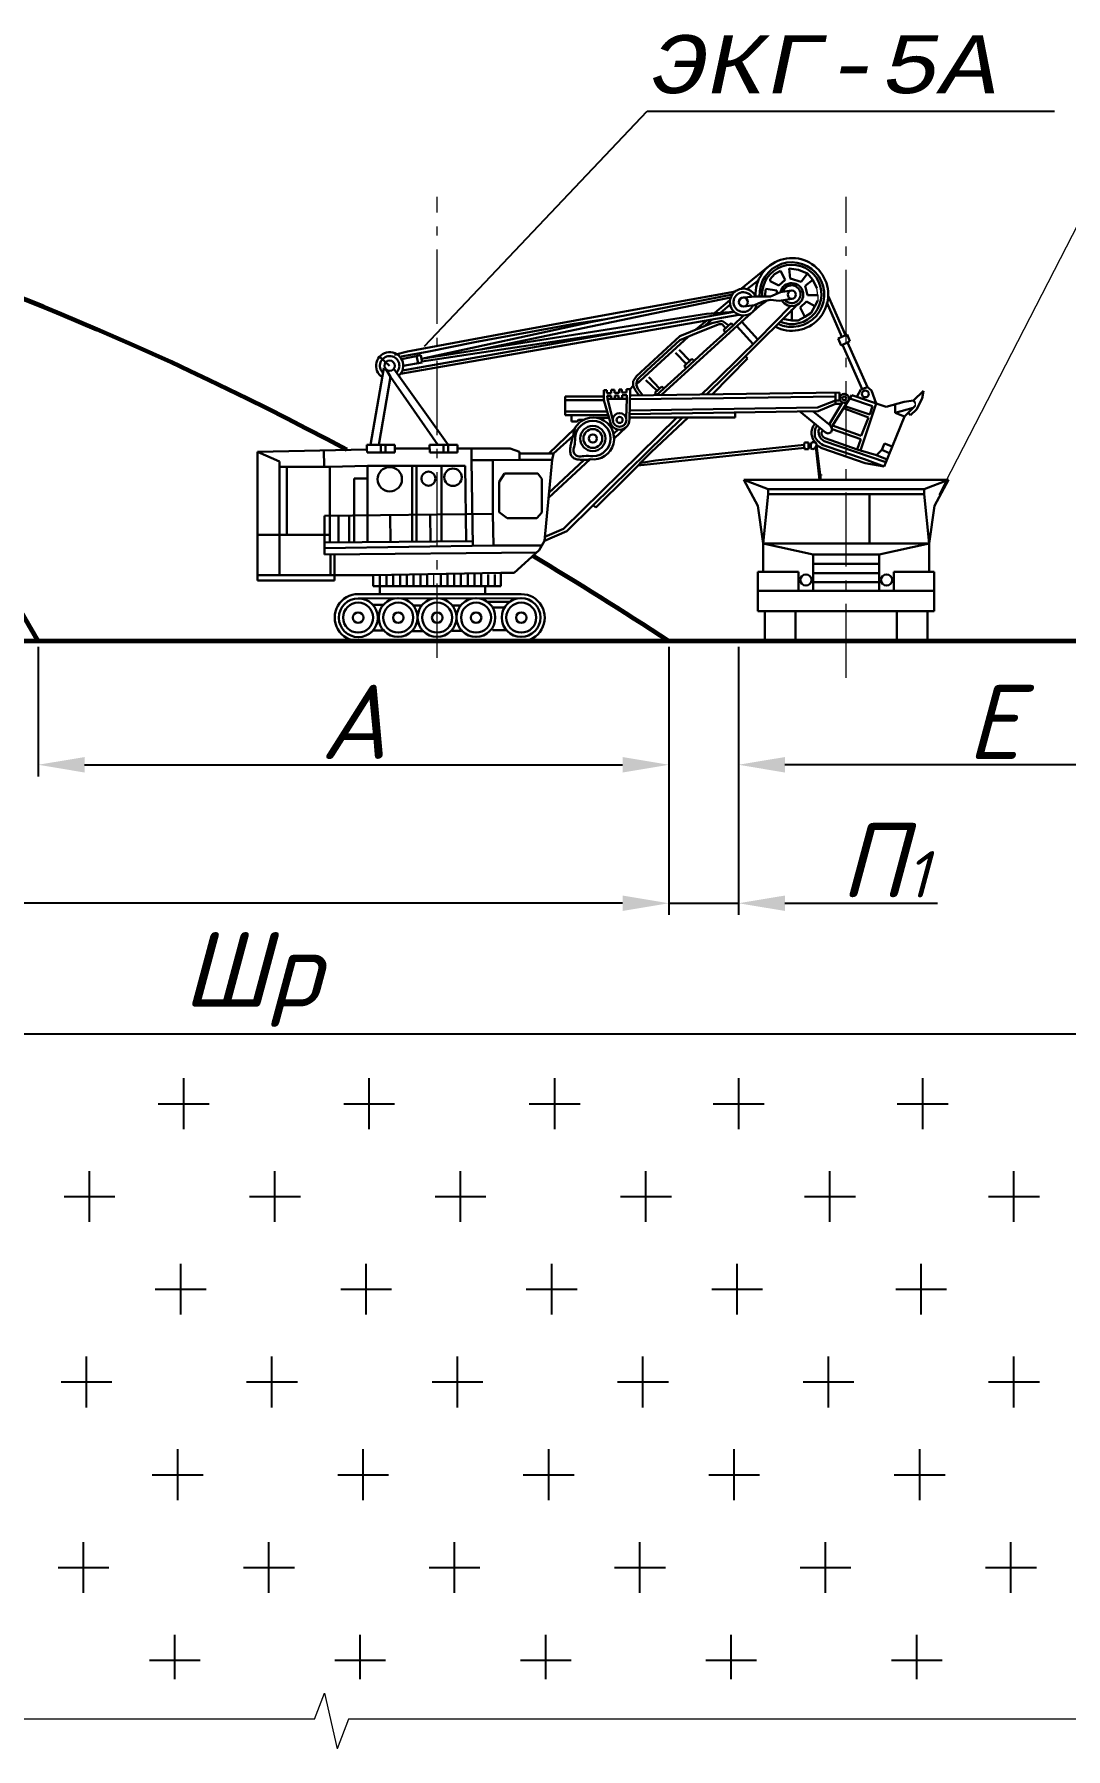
# Model space of a CAD drawing. Header units: millimetres. Extents: x 2230 to 2824, y 1428 to 2269.
# Drawn here: x 2512.2 to 2623.4, y 1959.4 to 2144.2 of the extents above; entities that cross this region are included whole.
import ezdxf

# ---------------------------------------------------------------- set-up
doc = ezdxf.new("R2010")
doc.units = ezdxf.units.MM
doc.linetypes.add('ACAD_ISO04W100', pattern=[30, 24, -3, 0, -3])
doc.linetypes.add('gost6', pattern=[12, 8, -1.5, 1, -1.5])
doc.styles.get("Standard").update_dxf_attribs({"font": 'arial.ttf'})
doc.styles.add('стиль2', font='isocteur.ttf')
doc.dimstyles.new('ISO-25', dxfattribs={"dimtxt": 2.5, "dimasz": 2.5, "dimexe": 1.25, "dimexo": 0.625, "dimtad": 1, "dimtxsty": 'Standard', "dimcen": 2.5, "dimadec": 0, "dimazin": 0, "dimtfac": 1, "dimtmove": 0, "dimatfit": 3, "dimfxl": 1, "dimarcsym": 0})

# ---------------------------------------------------------------- blocks, each defined once
blk = doc.blocks.new('*D27')
at = {"color": 0, "lineweight": -2, "transparency": 16777216}
for p, q in [((2381.53, 2078.19), (2381.53, 2049.31)), ((2580.65, 2078.19), (2580.65, 2049.31)), ((2575.65, 2050.56), (2386.53, 2050.56))]:
    blk.add_line(p, q, dxfattribs=at)
at = {"color": 0, "transparency": 16777216}
for points in [[(2386.53, 2051.39), (2386.53, 2049.73), (2381.53, 2050.56)], [(2575.65, 2051.39), (2575.65, 2049.73), (2580.65, 2050.56)]]:
    blk.add_solid(points, dxfattribs=at)
at = {"layer": 'Defpoints', "color": 0, "transparency": 16777216}
for p in [(2381.53, 2078.82), (2580.65, 2078.82), (2381.53, 2050.56)]:
    blk.add_point(p, dxfattribs=at)
at = {"color": 0, "transparency": 16777216, "insert": (2470.81, 2055.18), "char_height": 8, "attachment_point": 5}
blk.add_mtext('{\\fISOCPEUR|b0|i1|c204|p34;Б}', dxfattribs=at)
blk = doc.blocks.new('*D29')
at = {"color": 0, "lineweight": -2, "transparency": 16777216}
for p, q in [((2381.53, 2077.57), (2381.53, 2035.25)), ((2689.72, 2078.19), (2689.72, 2035.25)), ((2386.53, 2036.5), (2684.72, 2036.5))]:
    blk.add_line(p, q, dxfattribs=at)
at = {"color": 0, "transparency": 16777216}
for points in [[(2386.53, 2037.33), (2386.53, 2035.66), (2381.53, 2036.5)], [(2684.72, 2037.33), (2684.72, 2035.66), (2689.72, 2036.5)]]:
    blk.add_solid(points, dxfattribs=at)
at = {"layer": 'Defpoints', "color": 0, "transparency": 16777216}
for p in [(2381.53, 2078.19), (2689.72, 2078.82), (2689.72, 2036.5)]:
    blk.add_point(p, dxfattribs=at)
at = {"color": 0, "transparency": 16777216, "insert": (2535.63, 2042.32), "char_height": 8, "attachment_point": 5}
blk.add_mtext('{\\fISOCPEUR|b0|i1|c204|p34;Шр}', dxfattribs=at)
blk = doc.blocks.new('*D30')
at = {"color": 0, "lineweight": -2, "transparency": 16777216}
for p, q in [((2580.65, 2078.19), (2580.65, 2049.31)), ((2588.15, 2078.19), (2588.15, 2049.31)), ((2575.65, 2050.56), (2570.65, 2050.56)), ((2580.65, 2050.56), (2588.15, 2050.56)), ((2593.15, 2050.56), (2609.61, 2050.56))]:
    blk.add_line(p, q, dxfattribs=at)
at = {"color": 0, "transparency": 16777216}
for points in [[(2575.65, 2051.39), (2575.65, 2049.73), (2580.65, 2050.56)], [(2593.15, 2051.39), (2593.15, 2049.73), (2588.15, 2050.56)]]:
    blk.add_solid(points, dxfattribs=at)
at = {"layer": 'Defpoints', "color": 0, "transparency": 16777216}
for p in [(2580.65, 2078.82), (2588.15, 2078.82), (2588.15, 2050.56)]:
    blk.add_point(p, dxfattribs=at)
at = {"color": 0, "transparency": 16777216, "insert": (2603.88, 2055.18), "char_height": 8, "attachment_point": 5}
blk.add_mtext('{\\fISOCPEUR|b0|i1|c204|p34;П\\H0.625x;1}', dxfattribs=at)
blk = doc.blocks.new('*D31')
at = {"color": 0, "lineweight": -2, "transparency": 16777216}
for p, q in [((2643.15, 2078.19), (2643.15, 2064.24)), ((2588.15, 2072.49), (2588.15, 2064.24)), ((2638.15, 2065.49), (2593.15, 2065.49))]:
    blk.add_line(p, q, dxfattribs=at)
at = {"color": 0, "transparency": 16777216}
for points in [[(2593.15, 2066.32), (2593.15, 2064.65), (2588.15, 2065.49)], [(2638.15, 2066.32), (2638.15, 2064.65), (2643.15, 2065.49)]]:
    blk.add_solid(points, dxfattribs=at)
at = {"layer": 'Defpoints', "color": 0, "transparency": 16777216}
for p in [(2643.15, 2078.82), (2588.15, 2073.12), (2588.15, 2065.49)]:
    blk.add_point(p, dxfattribs=at)
at = {"color": 0, "transparency": 16777216, "insert": (2615.65, 2070.11), "char_height": 8, "attachment_point": 5}
blk.add_mtext('{\\fISOCPEUR|b0|i1|c204|p34;Е}', dxfattribs=at)
blk = doc.blocks.new('*D32')
at = {"color": 0, "lineweight": -2, "transparency": 16777216}
for p, q in [((2512.65, 2078.19), (2512.65, 2064.24)), ((2580.65, 2078.19), (2580.65, 2064.24)), ((2517.65, 2065.49), (2575.65, 2065.49))]:
    blk.add_line(p, q, dxfattribs=at)
at = {"color": 0, "transparency": 16777216}
for points in [[(2517.65, 2066.32), (2517.65, 2064.65), (2512.65, 2065.49)], [(2575.65, 2066.32), (2575.65, 2064.65), (2580.65, 2065.49)]]:
    blk.add_solid(points, dxfattribs=at)
at = {"layer": 'Defpoints', "color": 0, "transparency": 16777216}
for p in [(2512.65, 2078.82), (2580.65, 2078.82), (2580.65, 2065.49)]:
    blk.add_point(p, dxfattribs=at)
at = {"color": 0, "transparency": 16777216, "insert": (2546.65, 2070.11), "char_height": 8, "attachment_point": 5}
blk.add_mtext('{\\fISOCPEUR|b0|i1|c204|p34;А}', dxfattribs=at)

msp = doc.modelspace()

# ---------------------------------------------------------------- linework, layer by layer
at = {"color": 0, "lineweight": 20}
for p, q in [((2609.7929, 2094.6387), (2631.0236, 2135.9543)), ((2596.6968, 2116.1207), (2596.5906, 2116.872)), ((2596.6968, 2116.1207), (2596.6968, 2115.5358)), ((2607.1902, 2104.5198), (2607.1902, 2104.185)), ((2597.1628, 2096.709), (2596.9841, 2096.709)), ((2555.3035, 2084.7809), (2555.3035, 2085.9982)), ((2381.3168, 2078.8194), (2581.3168, 2078.8194)), ((2574.6332, 2078.8195), (2592.25, 2078.8195)), ((2542.4195, 1962.5853), (2543.5274, 1965.4081)), ((2543.5274, 1965.4081), (2544.8634, 1959.4178)), ((2542.4195, 1962.5853), (2308.0565, 1962.5853)), ((2546.1017, 1962.5853), (2544.8634, 1959.4178)), ((2769.1345, 1962.5853), (2546.1017, 1962.5853))]:
    msp.add_line(p, q, dxfattribs=at)
at = {"color": 0, "linetype": 'gost6', "lineweight": 20}
for p, q in [((2555.6534, 2077.0286), (2555.6534, 2126.7214)), ((2599.7544, 2074.8482), (2599.7544, 2126.7214))]:
    msp.add_line(p, q, dxfattribs=at)
at = {"color": 0, "lineweight": 60}
for p, q in [((2512.6514, 2078.8195), (2486.1124, 2124.3432)), ((2689.7247, 2078.8195), (2381.5311, 2078.8195))]:
    msp.add_line(p, q, dxfattribs=at)
at = {"color": 0, "lineweight": 30}
for p, q in [((2588.4822, 2116.8172), (2591.4185, 2119.2229)), ((2591.5679, 2117.8315), (2592.0152, 2118.3619)), ((2592.0152, 2118.3619), (2592.6597, 2118.718)), ((2592.6749, 2118.718), (2593.1905, 2117.7709)), ((2593.6128, 2118.9816), (2593.7144, 2117.8995)), ((2593.6128, 2118.9816), (2594.6049, 2118.8562)), ((2594.6049, 2118.8562), (2595.5716, 2118.43)), ((2594.9015, 2117.5316), (2595.5716, 2118.43)), ((2595.5716, 2118.43), (2596.1656, 2117.7538)), ((2572.1807, 2113.1966), (2587.5106, 2116.1665)), ((2573.482, 2113.9297), (2587.8119, 2116.5133)), ((2590.2481, 2117.6525), (2589.11, 2116.7867)), ((2590.9871, 2115.9687), (2591.0826, 2116.7897)), ((2591.0826, 2116.7897), (2592.2672, 2116.6178)), ((2591.5679, 2117.6042), (2591.5679, 2117.8315)), ((2592.4777, 2117.142), (2591.5679, 2117.6042)), ((2591.6114, 2115.9762), (2592.6571, 2116.4233)), ((2592.2672, 2116.6178), (2592.2672, 2116.236)), ((2593.1905, 2117.7709), (2592.4777, 2117.142)), ((2592.6571, 2116.4233), (2593.8355, 2116.6031)), ((2593.7144, 2117.8995), (2594.9015, 2117.5316)), ((2596.1656, 2117.7538), (2595.324, 2117.1251)), ((2595.324, 2117.1251), (2595.5773, 2116.1207)), ((2596.5906, 2116.872), (2596.1656, 2117.7538)), ((2577.0429, 2113.7411), (2587.2986, 2115.8495)), ((2585.5777, 2114.1918), (2587.2243, 2115.5707)), ((2586.1895, 2114.1918), (2587.2243, 2115.0822)), ((2588.6738, 2115.8439), (2589.9894, 2115.9762)), ((2589.8864, 2115.0407), (2588.7334, 2114.8952)), ((2590.3577, 2114.9296), (2588.8435, 2113.5562)), ((2588.8851, 2109.5332), (2594.328, 2114.9417)), ((2590.2749, 2115.2006), (2589.8864, 2115.0407)), ((2589.9894, 2115.9762), (2590.6975, 2115.9762)), ((2590.2476, 2111.328), (2593.7639, 2114.9403)), ((2590.8823, 2115.4808), (2590.2749, 2115.2006)), ((2591.2401, 2115.5381), (2590.3577, 2114.9296)), ((2590.6975, 2115.9762), (2591.6114, 2115.9762)), ((2591.5979, 2115.5955), (2590.8823, 2115.4808)), ((2592.5415, 2115.4947), (2591.5979, 2115.5955)), ((2593.9018, 2115.7296), (2592.5415, 2115.4947)), ((2593.9095, 2113.4213), (2593.9095, 2114.6143)), ((2594.7814, 2114.7641), (2595.461, 2115.4329)), ((2595.286, 2113.7661), (2594.7814, 2114.7641)), ((2595.461, 2115.4329), (2596.3774, 2114.939)), ((2595.5773, 2116.1207), (2596.6968, 2116.1207)), ((2596.3774, 2114.939), (2595.9896, 2114.2147)), ((2596.6968, 2115.5358), (2596.3774, 2114.939)), ((2597.6649, 2115.3034), (2599.285, 2111.6206)), ((2599.678, 2111.7897), (2597.8174, 2116.045)), ((2551.7122, 2107.6245), (2588.1881, 2113.9963)), ((2551.9144, 2107.9967), (2587.6965, 2114.2973)), ((2553.9587, 2109.2542), (2584.6825, 2114.0863)), ((2553.9587, 2109.2542), (2572.1807, 2113.1966)), ((2554.0092, 2108.9611), (2577.4096, 2112.4859)), ((2559.7272, 2111.0372), (2570.4377, 2113.0156)), ((2560.3541, 2110.26), (2577.0429, 2113.7411)), ((2564.6458, 2112.2974), (2573.482, 2113.9297)), ((2570.4377, 2113.0156), (2574.0634, 2113.5614)), ((2588.8435, 2113.5562), (2580.3061, 2105.7814)), ((2585.2763, 2113.081), (2581.8254, 2111.7069)), ((2583.5509, 2112.3939), (2584.7149, 2113.3896)), ((2583.6127, 2112.0146), (2586.0471, 2112.9713)), ((2584.3756, 2109.9566), (2587.5631, 2112.8594)), ((2584.421, 2112.7404), (2585.2951, 2113.4909)), ((2584.6825, 2114.0863), (2587.6965, 2114.2973)), ((2586.3845, 2113.3578), (2585.2763, 2113.081)), ((2586.0471, 2112.9713), (2586.3767, 2112.9713)), ((2586.3767, 2112.9713), (2586.754, 2112.5518)), ((2587.0957, 2112.8592), (2586.3845, 2113.3578)), ((2587.3542, 2113.0916), (2586.527, 2112.3477)), ((2587.5631, 2112.8594), (2587.3542, 2113.0916)), ((2587.5631, 2112.8594), (2588.6738, 2113.9182)), ((2589.7228, 2110.8179), (2587.961, 2112.7525)), ((2590.2476, 2111.328), (2588.5018, 2113.245)), ((2593.9095, 2113.3788), (2592.9432, 2113.5657)), ((2594.596, 2113.3788), (2593.9095, 2113.3788)), ((2595.286, 2113.7661), (2594.596, 2113.3788)), ((2595.9896, 2114.2147), (2595.286, 2113.7661)), ((2552.4667, 2110.0287), (2564.6458, 2112.2974)), ((2554.565, 2110.0132), (2559.7272, 2111.0372)), ((2581.8254, 2111.7069), (2577.1514, 2107.387)), ((2578.2654, 2108.0027), (2581.8103, 2111.2597)), ((2579.7694, 2108.9313), (2582.7115, 2111.6372)), ((2581.8103, 2111.2597), (2583.6127, 2112.0146)), ((2586.0108, 2107.2097), (2590.2476, 2111.328)), ((2586.527, 2112.3477), (2586.742, 2112.1116)), ((2599.8533, 2111.865), (2598.8919, 2111.4516)), ((2598.8919, 2111.4516), (2599.2138, 2110.703)), ((2599.2138, 2110.703), (2599.3757, 2110.7429)), ((2599.8912, 2111.025), (2599.3757, 2110.7429)), ((2599.3757, 2110.7429), (2601.4842, 2105.9828)), ((2600.1544, 2111.169), (2599.8533, 2111.865)), ((2599.8912, 2111.025), (2600.1544, 2111.169)), ((2602.0679, 2106.2027), (2599.8912, 2111.025)), ((2550.535, 2108.5051), (2549.4436, 2109.4901)), ((2551.0708, 2109.6715), (2552.4667, 2110.0287)), ((2551.7639, 2109.495), (2554.565, 2110.0132)), ((2553.8897, 2109.6551), (2551.8258, 2109.2087)), ((2552.0051, 2108.5051), (2554.0278, 2108.8533)), ((2553.6012, 2108.7799), (2553.4333, 2109.5564)), ((2554.0278, 2108.8533), (2553.8897, 2109.6551)), ((2577.1083, 2106.4945), (2579.7694, 2108.9313)), ((2581.3665, 2109.9118), (2582.5446, 2108.688)), ((2582.8988, 2109.0289), (2581.7317, 2110.2159)), ((2583.1315, 2109.2529), (2582.2997, 2108.4522)), ((2582.3819, 2108.1368), (2584.3756, 2109.9566)), ((2583.3787, 2109.0467), (2583.1315, 2109.2529)), ((2588.8851, 2109.5332), (2584.7044, 2105.4113)), ((2585.2995, 2105.4113), (2589.1307, 2109.267)), ((2589.1307, 2109.267), (2588.8851, 2109.5332)), ((2548.4635, 2099.9872), (2549.9159, 2108.2587)), ((2549.3584, 2099.9872), (2550.6146, 2107.2917)), ((2550.1759, 2108.0897), (2550.6146, 2107.2917)), ((2550.6146, 2107.2917), (2555.7266, 2099.9872)), ((2556.845, 2099.9872), (2550.985, 2108.1726)), ((2577.1514, 2107.387), (2576.7789, 2106.8384)), ((2577.1083, 2106.4945), (2577.2593, 2107.0056)), ((2577.2593, 2107.0056), (2578.2654, 2108.0027)), ((2578.1448, 2106.9581), (2579.3658, 2105.7952)), ((2578.4747, 2107.2746), (2579.6303, 2106.0435)), ((2579.309, 2105.3319), (2582.3819, 2108.1368)), ((2582.2997, 2108.4522), (2582.4941, 2108.2392)), ((2584.1701, 2105.3949), (2586.0108, 2107.2097)), ((2569.4505, 2103.1908), (2569.4505, 2105.1988)), ((2569.4505, 2105.1988), (2573.6272, 2105.1988)), ((2573.6272, 2105.8684), (2573.6272, 2104.8071)), ((2573.6272, 2105.8684), (2573.9526, 2105.8684)), ((2573.9526, 2105.8684), (2573.9526, 2105.557)), ((2573.9526, 2105.557), (2574.4225, 2105.557)), ((2573.9879, 2105.256), (2574.4074, 2105.256)), ((2574.0274, 2104.9317), (2573.9879, 2105.256)), ((2574.4074, 2105.256), (2574.4074, 2104.9317)), ((2574.4225, 2105.557), (2574.4225, 2105.9014)), ((2574.4225, 2105.9014), (2574.775, 2105.9014)), ((2574.775, 2105.9014), (2574.775, 2105.5805)), ((2574.775, 2105.5805), (2575.2841, 2105.5805)), ((2574.8112, 2104.9317), (2574.8112, 2105.2798)), ((2574.8112, 2105.2798), (2575.2228, 2105.2798)), ((2575.2228, 2105.2798), (2575.2228, 2104.9792)), ((2575.2841, 2105.5805), (2575.2841, 2105.9562)), ((2575.2841, 2105.9562), (2575.5817, 2105.9562)), ((2575.5817, 2105.9562), (2575.5817, 2105.6197)), ((2575.5817, 2105.6197), (2576.0751, 2105.6197)), ((2575.6107, 2104.9792), (2575.6107, 2105.3351)), ((2575.6107, 2105.3351), (2576.1095, 2105.3351)), ((2576.0751, 2105.6197), (2576.0751, 2105.9719)), ((2576.0751, 2105.9719), (2576.4711, 2105.9608)), ((2576.1095, 2105.3351), (2576.1095, 2104.9317)), ((2576.47, 2105.922), (2576.3814, 2102.7525)), ((2576.47, 2105.2834), (2599.0227, 2105.6101)), ((2576.4711, 2105.9608), (2576.7789, 2106.3259)), ((2576.7789, 2106.8384), (2576.7789, 2106.3259)), ((2576.7789, 2106.3259), (2577.0382, 2105.8253)), ((2577.0382, 2105.8253), (2577.4253, 2105.2972)), ((2577.3012, 2106.017), (2577.1083, 2106.4945)), ((2577.8462, 2105.2972), (2577.3012, 2106.017)), ((2579.8855, 2106.2831), (2579.1365, 2105.58)), ((2579.1365, 2105.58), (2579.3384, 2105.3588)), ((2580.3061, 2105.7814), (2579.8223, 2105.3319)), ((2580.1003, 2106.0542), (2579.8855, 2106.2831)), ((2598.5971, 2105.182), (2586.5452, 2105.0063)), ((2600.357, 2105.3208), (2598.164, 2101.8642)), ((2598.5971, 2104.7602), (2598.5971, 2105.6039)), ((2599.0227, 2105.6101), (2599.0227, 2104.7602)), ((2600.357, 2105.3208), (2604.057, 2104.0823)), ((2600.908, 2105.1364), (2601.3429, 2105.9295)), ((2601.3429, 2105.9295), (2602.0679, 2106.2027)), ((2602.0679, 2106.2027), (2602.472, 2105.8464)), ((2602.472, 2105.8464), (2603.0031, 2104.4351)), ((2607.0002, 2104.7666), (2608.0992, 2105.8038)), ((2608.0992, 2105.8038), (2607.9589, 2104.9881)), ((2573.6272, 2104.8071), (2569.4505, 2104.8071)), ((2573.9866, 2103.5851), (2569.4505, 2103.5851)), ((2569.4505, 2103.5851), (2569.4505, 2103.1908)), ((2573.6272, 2104.8071), (2574.346, 2102.3631)), ((2576.1095, 2104.9317), (2574.0274, 2104.9317)), ((2574.0274, 2104.9317), (2574.6403, 2102.5397)), ((2574.4074, 2104.9317), (2574.8112, 2104.9317)), ((2575.2228, 2104.9792), (2575.6107, 2104.9792)), ((2576.1095, 2104.9317), (2576.0436, 2102.8524)), ((2596.735, 2103.6239), (2576.3964, 2103.2868)), ((2576.4257, 2103.6698), (2596.6576, 2103.9847)), ((2586.5452, 2105.0063), (2576.441, 2104.885)), ((2587.8037, 2102.938), (2587.8037, 2103.4759)), ((2594.732, 2103.5907), (2597.5374, 2101.3031)), ((2596.1462, 2103.6142), (2598.074, 2102.0465)), ((2598.5971, 2104.7602), (2596.6576, 2103.9847)), ((2596.735, 2103.6239), (2598.5964, 2104.4051)), ((2599.3283, 2104.5205), (2597.9089, 2102.1807)), ((2598.5964, 2104.4051), (2598.5971, 2104.7602)), ((2598.5964, 2104.4051), (2599.2218, 2104.4051)), ((2599.0227, 2104.7602), (2598.5971, 2104.7602)), ((2599.2218, 2104.4051), (2599.3283, 2104.5205)), ((2602.1797, 2102.9125), (2599.4755, 2103.9313)), ((2602.2942, 2103.261), (2599.6098, 2104.1431)), ((2600.1472, 2104.99), (2602.584, 2104.1428)), ((2601.3023, 2099.3543), (2603.0031, 2104.4351)), ((2602.584, 2104.1428), (2602.2942, 2103.261)), ((2604.057, 2104.0823), (2606.0106, 2104.6229)), ((2605.0338, 2104.3526), (2605.0338, 2103.437)), ((2605.0338, 2103.437), (2606.9648, 2103.9569)), ((2605.0338, 2103.437), (2606.0482, 2103.0242)), ((2606.0106, 2104.6229), (2607.0002, 2104.7666)), ((2606.7395, 2103.7289), (2606.0482, 2103.0242)), ((2606.7089, 2103.1909), (2606.4555, 2103.4394)), ((2607.3339, 2103.7772), (2606.7089, 2103.1909)), ((2607.1902, 2104.185), (2606.7395, 2103.7289)), ((2607.0002, 2104.7666), (2607.1902, 2104.5198)), ((2607.9589, 2104.9881), (2607.3339, 2103.7772)), ((2567.7028, 2099.0499), (2570.5075, 2101.7549)), ((2569.2827, 2090.9142), (2581.5475, 2102.9451)), ((2569.4505, 2103.1908), (2574.1026, 2103.1908)), ((2570.1408, 2103.1908), (2570.1408, 2102.501)), ((2570.1408, 2102.501), (2570.7572, 2102.501)), ((2570.7572, 2102.501), (2570.8805, 2102.6858)), ((2570.8805, 2102.6858), (2571.4614, 2102.6858)), ((2572.4707, 2093.481), (2582.1481, 2102.9451)), ((2574.1964, 2102.8718), (2572.9552, 2102.8718)), ((2574.7359, 2100.6602), (2576.0515, 2101.8927)), ((2574.7359, 2101.2249), (2575.1557, 2101.6221)), ((2576.3866, 2102.938), (2578.9261, 2102.938)), ((2578.747, 2099.1951), (2582.7208, 2102.938)), ((2578.9261, 2102.938), (2587.8037, 2102.938)), ((2598.074, 2102.0465), (2598.2541, 2101.682)), ((2598.2541, 2101.682), (2598.1285, 2101.3605)), ((2598.2541, 2101.682), (2601.3454, 2100.5995)), ((2601.3882, 2100.9304), (2598.2858, 2102.0561)), ((2602.1797, 2102.9125), (2601.3882, 2100.9304)), ((2606.0482, 2103.0242), (2603.8558, 2097.6477)), ((2548.0664, 2099.473), (2548.0664, 2099.9872)), ((2548.0664, 2099.9872), (2551.1065, 2099.9872)), ((2549.5865, 2099.9872), (2549.5865, 2099.162)), ((2550.098, 2099.9872), (2550.098, 2099.162)), ((2551.1065, 2099.9872), (2551.1065, 2099.162)), ((2551.1065, 2099.5746), (2554.8314, 2099.5746)), ((2554.8134, 2099.9872), (2557.8535, 2099.9872)), ((2554.8493, 2099.162), (2554.8134, 2099.9872)), ((2556.3335, 2099.9872), (2556.3335, 2099.162)), ((2556.845, 2099.9872), (2556.845, 2099.162)), ((2557.8535, 2099.9872), (2557.8535, 2099.162)), ((2557.8535, 2099.5746), (2561.5784, 2099.5746)), ((2559.3703, 2098.3133), (2559.3703, 2099.5746)), ((2561.5784, 2099.5746), (2563.5246, 2099.5746)), ((2563.5246, 2099.5746), (2564.552, 2099.2196)), ((2568.1882, 2099.0499), (2570.3098, 2100.9524)), ((2595.2551, 2099.6427), (2577.3056, 2097.7447)), ((2579.2065, 2098.277), (2595.2176, 2099.9926)), ((2595.263, 2100.2284), (2595.2176, 2099.9926)), ((2595.2176, 2099.9926), (2595.2703, 2099.5007)), ((2595.6805, 2100.2284), (2595.263, 2100.2284)), ((2595.6805, 2099.5007), (2595.6805, 2100.2284)), ((2595.6805, 2100.029), (2595.9549, 2100.029)), ((2595.9549, 2099.7722), (2595.6805, 2099.7722)), ((2595.9432, 2099.5912), (2595.9549, 2099.7722)), ((2596.1652, 2099.5212), (2595.9432, 2099.5912)), ((2595.9549, 2100.029), (2596.0425, 2100.2625)), ((2595.9549, 2100.029), (2595.9549, 2099.7722)), ((2596.0425, 2100.2625), (2596.2937, 2100.2625)), ((2596.4222, 2099.6146), (2596.1652, 2099.5212)), ((2596.2937, 2100.2625), (2596.5624, 2100.1049)), ((2596.5624, 2099.924), (2596.4222, 2099.6146)), ((2596.877, 2096.2206), (2596.4923, 2099.7693)), ((2596.5624, 2100.1049), (2596.5624, 2099.924)), ((2597.1414, 2099.6307), (2596.5624, 2099.924)), ((2596.5624, 2099.924), (2597.0217, 2096.2206)), ((2601.8149, 2097.9897), (2597.1414, 2099.6307)), ((2601.7219, 2098.4298), (2597.2633, 2099.9558)), ((2604.0418, 2098.1038), (2597.397, 2100.379)), ((2600.9387, 2099.4582), (2597.4974, 2100.6798)), ((2597.7989, 2101.1958), (2597.5374, 2101.3031)), ((2598.1285, 2101.3605), (2597.7989, 2101.1958)), ((2601.3454, 2100.5995), (2600.9387, 2099.4582)), ((2603.8796, 2100.1286), (2603.5992, 2099.4275)), ((2604.729, 2099.789), (2603.8796, 2100.1286)), ((2536.2844, 2099.2152), (2548.0664, 2099.473)), ((2536.2844, 2085.9318), (2536.2844, 2099.2152)), ((2538.6737, 2098.1673), (2536.2844, 2099.2152)), ((2538.6737, 2085.9318), (2538.6737, 2098.1673)), ((2543.4603, 2097.6927), (2543.4236, 2099.3714)), ((2548.1551, 2097.6993), (2544.0905, 2097.6094)), ((2544.0905, 2089.4391), (2544.0905, 2097.6927)), ((2548.1023, 2099.162), (2548.0664, 2099.473)), ((2551.1065, 2099.162), (2548.1023, 2099.162)), ((2548.1551, 2096.3309), (2548.1551, 2097.6993)), ((2548.1551, 2097.6993), (2558.6928, 2097.6993)), ((2552.9495, 2089.5795), (2552.9495, 2097.6993)), ((2553.4451, 2089.5808), (2553.424, 2097.6993)), ((2557.8535, 2099.162), (2554.8493, 2099.162)), ((2556.1164, 2089.5981), (2556.1164, 2097.6993)), ((2558.6928, 2097.6993), (2558.7776, 2089.5981)), ((2561.6703, 2098.3133), (2559.3703, 2098.3133)), ((2559.3703, 2098.3133), (2559.5151, 2089.0917)), ((2561.6703, 2098.3133), (2564.552, 2098.377)), ((2561.6703, 2092.5353), (2561.6703, 2098.3133)), ((2564.552, 2099.2196), (2564.552, 2098.377)), ((2568.1882, 2099.0499), (2564.552, 2099.0499)), ((2564.552, 2098.377), (2568.0679, 2098.377)), ((2568.0679, 2098.377), (2567.241, 2089.6368)), ((2567.6544, 2094.2699), (2572.1693, 2098.4168)), ((2567.6544, 2094.7666), (2571.5097, 2098.3463)), ((2568.1882, 2099.0499), (2567.7028, 2099.0499)), ((2568.0679, 2098.377), (2568.1882, 2099.0499)), ((2576.1742, 2096.6061), (2578.747, 2099.1951)), ((2577.4606, 2097.9834), (2579.2065, 2098.277)), ((2595.2703, 2099.5007), (2595.6805, 2099.5007)), ((2600.9387, 2099.4582), (2601.3023, 2099.3543)), ((2603.0136, 2098.8786), (2601.3023, 2099.3543)), ((2603.8558, 2097.6477), (2601.7219, 2098.4298)), ((2603.8558, 2097.6477), (2601.8149, 2097.9897)), ((2603.5992, 2099.4275), (2603.0136, 2098.8786)), ((2603.0136, 2098.8786), (2604.1661, 2098.4086)), ((2603.5992, 2099.4275), (2604.4415, 2099.084)), ((2539.4408, 2097.6094), (2538.6737, 2097.6094)), ((2539.4408, 2090.2627), (2539.4408, 2097.6094)), ((2539.4408, 2097.6094), (2544.0905, 2097.6094)), ((2546.7149, 2092.3554), (2546.7149, 2096.3309)), ((2546.7149, 2096.3309), (2548.1551, 2096.3309)), ((2548.1551, 2096.3309), (2548.1551, 2089.487)), ((2562.3484, 2095.9984), (2562.9296, 2096.8888)), ((2562.3484, 2092.7077), (2562.3484, 2095.9984)), ((2562.9296, 2096.8888), (2566.4939, 2096.8888)), ((2566.9589, 2096.3081), (2566.4939, 2096.8888)), ((2566.9589, 2096.3081), (2566.9589, 2092.669)), ((2572.7678, 2093.2204), (2576.1742, 2096.6061)), ((2588.7121, 2096.2206), (2591.3487, 2095.192)), ((2588.7121, 2096.2206), (2610.7968, 2096.2206)), ((2588.7121, 2096.2206), (2590.2167, 2093.3853)), ((2610.7968, 2096.2206), (2608.1601, 2095.192)), ((2610.7968, 2096.2206), (2609.2921, 2093.3853)), ((2590.7987, 2089.3245), (2591.3487, 2094.642)), ((2591.3487, 2094.642), (2591.3487, 2095.192)), ((2591.3487, 2095.192), (2608.1601, 2095.192)), ((2591.3487, 2094.642), (2608.1601, 2094.642)), ((2602.2735, 2089.3245), (2602.2735, 2094.642)), ((2608.1601, 2095.192), (2608.1601, 2094.642)), ((2608.7101, 2089.3245), (2608.1601, 2094.642)), ((2543.4945, 2092.3245), (2561.6703, 2092.5353)), ((2543.4945, 2088.8402), (2543.4945, 2092.3245)), ((2545.0335, 2089.4445), (2545.0335, 2092.3424)), ((2546.1537, 2089.4543), (2546.1537, 2092.3554)), ((2546.7149, 2092.3554), (2546.7149, 2089.4719)), ((2550.6322, 2089.5224), (2550.5988, 2092.4069)), ((2554.9347, 2089.5981), (2554.9015, 2092.4568)), ((2561.6703, 2092.5353), (2561.7238, 2089.1264)), ((2563.2008, 2092.0883), (2562.3484, 2092.7077)), ((2566.9589, 2092.669), (2566.4165, 2092.0883)), ((2569.6272, 2090.6818), (2572.4707, 2093.481)), ((2572.4707, 2093.481), (2572.7678, 2093.2204)), ((2590.2167, 2093.3853), (2590.7987, 2089.3245)), ((2609.2921, 2093.3853), (2608.7101, 2089.3245)), ((2563.2008, 2092.0883), (2566.4165, 2092.0883)), ((2567.241, 2089.6368), (2569.6272, 2090.6818)), ((2567.2817, 2090.0672), (2569.2827, 2090.9142)), ((2536.2844, 2090.2627), (2544.0905, 2090.2627)), ((2561.6835, 2089.1257), (2543.4945, 2088.8402)), ((2543.4945, 2088.8402), (2543.4945, 2088.1522)), ((2559.507, 2089.6057), (2543.5781, 2089.4391)), ((2566.9561, 2089.1257), (2561.6835, 2089.1257)), ((2566.6712, 2088.6147), (2563.9471, 2086.1794)), ((2567.241, 2089.6368), (2566.6712, 2088.6147)), ((2590.7987, 2086.2878), (2590.7987, 2089.3245)), ((2590.7987, 2089.3245), (2608.7101, 2089.3245)), ((2596.1914, 2088.1695), (2590.7987, 2089.3245)), ((2603.3175, 2088.1695), (2608.7101, 2089.3245)), ((2608.7101, 2086.2878), (2608.7101, 2089.3245)), ((2543.4945, 2088.1522), (2566.4024, 2088.3744)), ((2544.1628, 2085.9318), (2544.1628, 2088.1587)), ((2544.6017, 2085.9318), (2544.6017, 2088.1629)), ((2596.1914, 2084.244), (2596.1914, 2088.1695)), ((2596.1914, 2088.1695), (2599.7544, 2088.1695)), ((2596.1914, 2087.1504), (2603.3175, 2087.1504)), ((2603.3175, 2088.1695), (2599.7544, 2088.1695)), ((2603.3175, 2084.244), (2603.3175, 2088.1695)), ((2548.7396, 2085.9318), (2536.2844, 2085.9318)), ((2536.2844, 2085.9318), (2536.2844, 2085.3631)), ((2536.2844, 2085.3631), (2544.6017, 2085.3631)), ((2544.6017, 2085.3631), (2544.6017, 2085.9318)), ((2548.7396, 2085.9318), (2562.5117, 2086.1794)), ((2548.7396, 2084.7263), (2548.7396, 2085.9318)), ((2549.4654, 2084.7477), (2549.4654, 2085.965)), ((2550.1991, 2084.7477), (2550.1991, 2085.965)), ((2550.9249, 2084.7477), (2550.9249, 2085.965)), ((2551.6586, 2084.7477), (2551.6586, 2085.965)), ((2552.3844, 2084.7477), (2552.3844, 2085.965)), ((2553.1181, 2084.7477), (2553.1181, 2085.965)), ((2553.844, 2084.7477), (2553.844, 2085.965)), ((2554.5777, 2084.7477), (2554.5777, 2085.965)), ((2556.0372, 2084.7809), (2556.0372, 2085.9982)), ((2556.763, 2084.7809), (2556.763, 2085.9982)), ((2557.4967, 2084.7809), (2557.4967, 2085.9982)), ((2558.2225, 2084.7809), (2558.2225, 2085.9982)), ((2558.9562, 2084.7809), (2558.9562, 2085.9982)), ((2559.682, 2084.7809), (2559.682, 2085.9982)), ((2560.4158, 2084.7809), (2560.4158, 2085.9982)), ((2560.4158, 2084.7809), (2560.4158, 2085.9982)), ((2561.1416, 2084.7809), (2561.1416, 2085.9982)), ((2561.8753, 2084.7809), (2561.8753, 2085.9982)), ((2562.5117, 2086.1794), (2562.5117, 2084.8679)), ((2562.5117, 2086.1794), (2563.9471, 2086.1794)), ((2562.5151, 2084.7318), (2562.5151, 2084.877)), ((2590.2487, 2086.2878), (2594.6247, 2086.2878)), ((2590.2487, 2084.244), (2590.2487, 2086.2878)), ((2594.6247, 2086.2878), (2594.6247, 2084.244)), ((2596.1914, 2086.1312), (2603.3175, 2086.1312)), ((2596.1914, 2085.1876), (2603.3175, 2085.1876)), ((2609.2601, 2086.2878), (2604.8841, 2086.2878)), ((2604.8841, 2086.2878), (2604.8841, 2084.244)), ((2609.2601, 2084.244), (2609.2601, 2086.2878)), ((2564.7267, 2083.8813), (2547.1273, 2083.8813)), ((2547.1592, 2083.4292), (2564.7073, 2083.4581)), ((2549.4634, 2084.7263), (2548.7396, 2084.7263)), ((2549.4634, 2083.8918), (2549.4634, 2084.7263)), ((2549.4634, 2084.7263), (2560.8217, 2084.7263)), ((2560.801, 2084.7318), (2562.5151, 2084.7318)), ((2560.8217, 2084.7263), (2560.8217, 2083.9103)), ((2561.1603, 2083.0649), (2563.3946, 2083.0649)), ((2590.2487, 2082.044), (2590.2487, 2084.244)), ((2590.2487, 2084.244), (2609.2601, 2084.244)), ((2609.2601, 2082.044), (2609.2601, 2084.244)), ((2549.896, 2082.7448), (2548.7073, 2082.7448)), ((2553.1009, 2082.6631), (2553.9837, 2082.6631)), ((2557.3389, 2082.6412), (2558.1393, 2082.6412)), ((2561.6568, 2082.4571), (2562.8857, 2082.4571)), ((2590.2487, 2082.044), (2609.2601, 2082.044)), ((2590.986, 2078.8195), (2590.986, 2082.044)), ((2594.286, 2082.044), (2594.286, 2078.8195)), ((2604.1103, 2082.044), (2607.4103, 2082.044)), ((2605.2228, 2082.044), (2605.2228, 2078.8195)), ((2605.5606, 2082.044), (2607.4103, 2082.044)), ((2608.5228, 2078.8195), (2608.5228, 2082.044)), ((2550.0169, 2079.9559), (2548.7332, 2079.9559)), ((2552.9443, 2079.905), (2554.2276, 2079.905)), ((2557.2855, 2079.9157), (2558.4182, 2079.9157)), ((2561.6178, 2080.0081), (2563.208, 2080.0081)), ((2597.5946, 2078.8195), (2600.5946, 2078.8195)), ((2613.5372, 2078.8195), (2610.5372, 2078.8195))]:
    msp.add_line(p, q, dxfattribs=at)
at = {"color": 0}
for p, q in [((2528.3277, 2026.2151), (2528.3277, 2031.692)), ((2548.3277, 2026.2151), (2548.3277, 2031.692)), ((2568.3277, 2026.2151), (2568.3277, 2031.692)), ((2588.167, 2026.2151), (2588.167, 2031.692)), ((2608.0064, 2026.2151), (2608.0064, 2031.692)), ((2525.5892, 2028.9535), (2531.0661, 2028.9535)), ((2545.5892, 2028.9535), (2551.0661, 2028.9535)), ((2565.5892, 2028.9535), (2571.0661, 2028.9535)), ((2585.4286, 2028.9535), (2590.9055, 2028.9535)), ((2605.2679, 2028.9535), (2610.7448, 2028.9535)), ((2518.167, 2016.2151), (2518.167, 2021.692)), ((2538.167, 2016.2151), (2538.167, 2021.692)), ((2558.167, 2016.2151), (2558.167, 2021.692)), ((2578.167, 2016.2151), (2578.167, 2021.692)), ((2598.0064, 2016.2151), (2598.0064, 2021.692)), ((2617.8457, 2016.2151), (2617.8457, 2021.692)), ((2515.4286, 2018.9535), (2520.9055, 2018.9535)), ((2535.4286, 2018.9535), (2540.9055, 2018.9535)), ((2555.4286, 2018.9535), (2560.9055, 2018.9535)), ((2575.4286, 2018.9535), (2580.9055, 2018.9535)), ((2595.2679, 2018.9535), (2600.7448, 2018.9535)), ((2615.1073, 2018.9535), (2620.5842, 2018.9535)), ((2528.0064, 2006.2151), (2528.0064, 2011.692)), ((2548.0064, 2006.2151), (2548.0064, 2011.692)), ((2568.0064, 2006.2151), (2568.0064, 2011.692)), ((2588.0064, 2006.2151), (2588.0064, 2011.692)), ((2607.8457, 2006.2151), (2607.8457, 2011.692)), ((2525.2679, 2008.9535), (2530.7448, 2008.9535)), ((2545.2679, 2008.9535), (2550.7448, 2008.9535)), ((2565.2679, 2008.9535), (2570.7448, 2008.9535)), ((2585.2679, 2008.9535), (2590.7448, 2008.9535)), ((2605.1073, 2008.9535), (2610.5842, 2008.9535)), ((2517.8457, 1996.2151), (2517.8457, 2001.692)), ((2537.8457, 1996.2151), (2537.8457, 2001.692)), ((2557.8457, 1996.2151), (2557.8457, 2001.692)), ((2577.8457, 1996.2151), (2577.8457, 2001.692)), ((2597.8457, 1996.2151), (2597.8457, 2001.692)), ((2617.8457, 1996.2151), (2617.8457, 2001.692)), ((2515.1073, 1998.9535), (2520.5842, 1998.9535)), ((2535.1073, 1998.9535), (2540.5842, 1998.9535)), ((2555.1073, 1998.9535), (2560.5842, 1998.9535)), ((2575.1073, 1998.9535), (2580.5842, 1998.9535)), ((2595.1073, 1998.9535), (2600.5842, 1998.9535)), ((2615.1073, 1998.9535), (2620.5842, 1998.9535)), ((2527.6851, 1986.2151), (2527.6851, 1991.692)), ((2547.6851, 1986.2151), (2547.6851, 1991.692)), ((2567.6851, 1986.2151), (2567.6851, 1991.692)), ((2587.6851, 1986.2151), (2587.6851, 1991.692)), ((2607.6851, 1986.2151), (2607.6851, 1991.692)), ((2524.9466, 1988.9535), (2530.4236, 1988.9535)), ((2544.9466, 1988.9535), (2550.4236, 1988.9535)), ((2564.9466, 1988.9535), (2570.4236, 1988.9535)), ((2584.9466, 1988.9535), (2590.4236, 1988.9535)), ((2604.9466, 1988.9535), (2610.4236, 1988.9535)), ((2517.5245, 1976.2151), (2517.5245, 1981.692)), ((2537.5245, 1976.2151), (2537.5245, 1981.692)), ((2557.5245, 1976.2151), (2557.5245, 1981.692)), ((2577.5245, 1976.2151), (2577.5245, 1981.692)), ((2597.5245, 1976.2151), (2597.5245, 1981.692)), ((2617.5245, 1976.2151), (2617.5245, 1981.692)), ((2514.786, 1978.9535), (2520.2629, 1978.9535)), ((2534.786, 1978.9535), (2540.2629, 1978.9535)), ((2554.786, 1978.9535), (2560.2629, 1978.9535)), ((2574.786, 1978.9535), (2580.2629, 1978.9535)), ((2594.786, 1978.9535), (2600.2629, 1978.9535)), ((2614.786, 1978.9535), (2620.2629, 1978.9535)), ((2527.3638, 1966.9146), (2527.3638, 1971.692)), ((2547.3638, 1966.9146), (2547.3638, 1971.692)), ((2567.3638, 1966.9146), (2567.3638, 1971.692)), ((2587.3638, 1966.9146), (2587.3638, 1971.692)), ((2607.3638, 1966.9146), (2607.3638, 1971.692)), ((2524.6254, 1968.9535), (2530.1023, 1968.9535)), ((2544.6254, 1968.9535), (2550.1023, 1968.9535)), ((2564.6254, 1968.9535), (2570.1023, 1968.9535)), ((2584.6254, 1968.9535), (2590.1023, 1968.9535)), ((2604.6254, 1968.9535), (2610.1023, 1968.9535))]:
    msp.add_line(p, q, dxfattribs=at)
at = {"color": 0, "lineweight": 30}
for centre, radius in [((2593.9018, 2116.1689), 0.4393), ((2588.6738, 2115.3677), 0.4762), ((2550.535, 2108.5051), 0.5595), ((2599.5551, 2104.9931), 0.4943), ((2599.5364, 2104.9931), 0.2052), ((2601.8228, 2105.4613), 0.3624), ((2575.3302, 2102.6627), 0.7382), ((2572.4441, 2100.6602), 1.3528), ((2572.4441, 2100.6602), 1.0146), ((2575.3302, 2102.6627), 0.3254), ((2572.4441, 2100.6602), 0.4374), ((2550.5491, 2096.27), 1.3125), ((2554.7168, 2096.3308), 0.76), ((2557.3635, 2096.4828), 0.9429), ((2595.4172, 2085.4072), 0.6062), ((2604.1099, 2085.4072), 0.6062), ((2547.1592, 2081.3359), 2.0933), ((2547.1398, 2081.3504), 1.6185), ((2551.4441, 2081.3649), 2.0933), ((2551.4635, 2081.3504), 1.6185), ((2555.6431, 2081.3649), 2.0933), ((2555.6625, 2081.3504), 1.6185), ((2559.8357, 2081.3649), 2.0933), ((2559.8551, 2081.3504), 1.6185), ((2564.7073, 2081.3649), 2.0933), ((2564.7267, 2081.3504), 1.6185), ((2547.1398, 2081.3504), 0.5662), ((2551.4635, 2081.3504), 0.5662), ((2555.6625, 2081.3504), 0.5662), ((2559.8551, 2081.3504), 0.5662), ((2564.7267, 2081.3504), 0.5662)]:
    msp.add_circle(centre, radius, dxfattribs=at)
for centre, radius, start, end in [((2593.9018, 2116.1919), 3.9183, 242.456544, 183.155201), ((2593.9018, 2116.1689), 3.4884, 244.430987, 183.165169), ((2593.8921, 2116.1928), 3.202, 246.726002, 183.877237), ((2588.6738, 2115.3677), 1.4495, 24.824759, 350.569598), ((2588.6738, 2115.3677), 1.0647, 32.170013, 340.623867), ((2593.8921, 2116.1743), 1.235, 210.660096, 168.178738), ((2593.8736, 2116.2112), 0.9617, 219.697906, 164.55026), ((2550.535, 2108.5051), 1.4701, 312.333125, 237.349809), ((2550.535, 2108.5051), 1.0466, 315.079438, 227.230141), ((2572.4722, 2100.6602), 2.2637, 262.311514, 152.057155), ((2572.4441, 2100.6602), 1.8997, 270, 180), ((2575.3302, 2102.6627), 1.0551, 183.563721, 4.881328), ((2547.1398, 2081.3504), 2.531, 89.604878, 270), ((2564.7267, 2081.3504), 2.531, 269.604878, 90)]:
    msp.add_arc(centre, radius, start, end, dxfattribs=at)
at = {"color": 0, "lineweight": 60}
msp.add_open_spline([(2545.9288, 2099.4262), (2499.1158, 2124.4198), (2444.7852, 2133.5983), (2392.6402, 2143.7819), (2370.8369, 2143.8195)], degree=3, knots=[57.54126423, 57.54126423, 57.54126423, 57.54126423, 128.11048487, 174.0519789, 174.0519789, 174.0519789, 174.0519789], dxfattribs=at)
at = {"color": 0, "lineweight": 30}
for points in [[(2570.3098, 2100.9524), (2570.5075, 2101.7549)], [(2596.5624, 2100.1049), (2596.2243, 2100.4962), (2596.0484, 2100.9868), (2596.0484, 2101.5506), (2596.2243, 2102.0412), (2596.3872, 2102.241)], [(2597.2633, 2099.9558), (2596.6713, 2100.4156), (2596.3855, 2100.9136), (2596.3855, 2101.4701), (2596.4881, 2101.8582), (2596.6353, 2102.0387)], [(2597.397, 2100.379), (2596.9791, 2100.7232), (2596.7959, 2101.2357), (2596.7959, 2101.5946), (2596.9493, 2101.7827)], [(2597.4974, 2100.6798), (2597.1843, 2100.9721), (2597.1036, 2101.309), (2597.274, 2101.5179)], [(2570.3098, 2100.9524), (2570.1017, 2100.1432), (2570.0088, 2099.6078), (2570.0088, 2099.2309), (2570.1017, 2098.8211), (2570.3259, 2098.608), (2570.5629, 2098.4505), (2570.9825, 2098.383), (2571.5097, 2098.3463), (2572.1693, 2098.4168)], [(2572.4441, 2098.7605), (2571.4804, 2098.7605), (2570.8154, 2098.7605), (2570.5024, 2098.9551), (2570.3566, 2099.3958), (2570.4526, 2099.8933), (2570.5443, 2100.6602)]]:
    msp.add_spline(points, degree=3, dxfattribs=at)
at = {"color": 0, "lineweight": 60}
msp.add_open_spline([(2580.6516, 2078.8194), (2575.6207, 2082.0851), (2570.7371, 2085.1419), (2565.9902, 2088.0059)], degree=3, dxfattribs=at)

# ---------------------------------------------------------------- texts
at = {"color": 0, "linetype": 'ACAD_ISO04W100', "lineweight": 30, "insert": (2578.6744, 2144.1373), "char_height": 6.25, "width": 31.523108, "attachment_point": 1, "style": 'стиль2'}
msp.add_mtext('{\\fISOCTEUR|b0|i1|c204|p49;ЭКГ-5А}', dxfattribs=at)

# ---------------------------------------------------------------- dimensions: what is measured, and where the dimension line sits
at = {"color": 0}
for base, p1, p2, text, picture, middle in [((2689.7247, 2036.4968), (2381.5311, 2078.1945), (2689.7247, 2078.8196), '{\\fISOCPEUR|b0|i1|c204|p34;Шр}', '*D29', (2535.6279, 2042.3218)), ((2580.6514, 2065.4855), (2512.6514, 2078.8195), (2580.6514, 2078.8195), '{\\fISOCPEUR|b0|i1|c204|p34;А}', '*D32', (2546.6514, 2070.1105)), ((2588.1514, 2065.4855), (2643.1514, 2078.8196), (2588.1514, 2073.1177), '{\\fISOCPEUR|b0|i1|c204|p34;Е}', '*D31', (2615.6514, 2070.1105))]:
    dim = msp.add_linear_dim(base=base, p1=p1, p2=p2, text=text, dimstyle='ISO-25', override={"dimtxt": 8, "dimasz": 5, "dimtxsty": 'Standard', "dimclrt": 0}, dxfattribs=at)
    dim.commit()
    dim.dimension.update_dxf_attribs({"geometry": picture, "text_midpoint": middle})
for base, p1, p2, text, override, picture, middle in [((2381.5311, 2050.5597), (2580.6514, 2078.8194), (2381.5311, 2078.8195), '{\\fISOCPEUR|b0|i1|c204|p34;Б}', {"dimtxt": 8, "dimasz": 5, "dimclrt": 0}, '*D27', (2470.8111, 2050.5597)), ((2588.1514, 2050.5597), (2580.6514, 2078.8195), (2588.1514, 2078.8196), '{\\fISOCPEUR|b0|i1|c204|p34;П\\H0.625x;1}', {"dimtxt": 8, "dimasz": 5, "dimtxsty": 'Standard', "dimclrt": 0}, '*D30', (2603.8795, 2050.5597))]:
    dim = msp.add_linear_dim(base=base, p1=p1, p2=p2, text=text, dimstyle='ISO-25', override=override, dxfattribs=at)
    dim.commit()
    dim.dimension.update_dxf_attribs({"geometry": picture, "text_midpoint": middle, "dimtype": 160})

# ---------------------------------------------------------------- leaders
at = {"color": 0, "lineweight": 20}
msp.add_leader([(2554.2804, 2110.6223), (2578.2997, 2135.9543), (2622.2273, 2135.9543)], dimstyle='ISO-25', override={"dimgap": 0.625, "dimtad": 0, "dimldrblk": 'None'}, dxfattribs=at)

doc.saveas('drawing.dxf')
